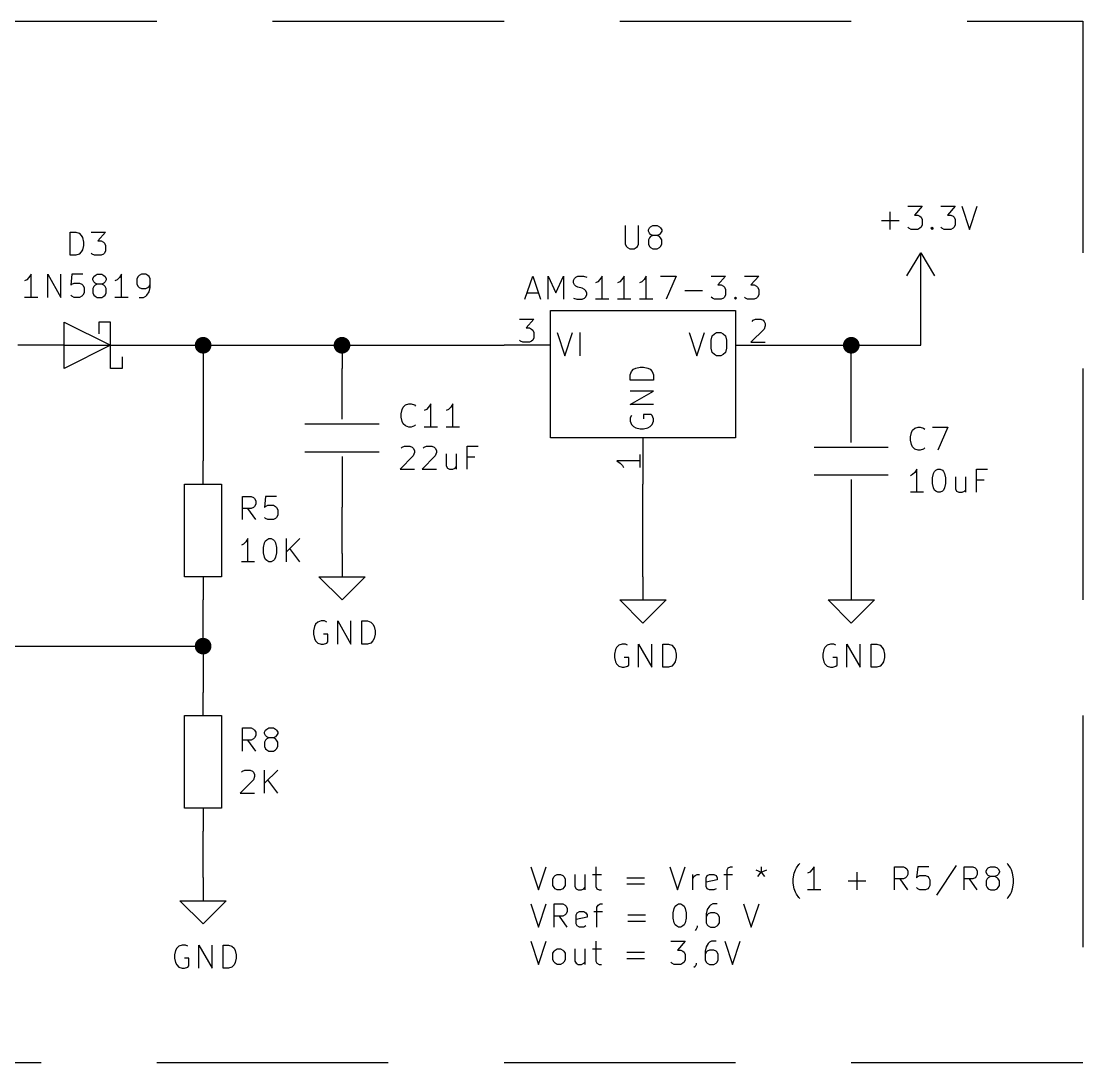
# Model space of a CAD drawing. Extents: x 0.4 to 16.1, y -11.3 to -0.4.
# Drawn here: x 8.257 to 10.55, y -5.85 to -3.6 of the extents above; entities that cross this region are included whole.
import ezdxf

# ---------------------------------------------------------------- set-up
doc = ezdxf.new("R2010")
doc.units = 0
doc.header["$MEASUREMENT"] = 0
doc.linetypes.add('DASHED', pattern=[0.75, 0.5, -0.25])
for name, color, linetype in [('BLUE4', 5, 'CONTINUOUS'), ('BROWN2', 54, 'CONTINUOUS'), ('LYELLOW', 51, 'CONTINUOUS'), ('MAGENTA2', 6, 'CONTINUOUS'), ('MAGENTA3', 221, 'CONTINUOUS'), ('RED3', 11, 'CONTINUOUS')]:
    doc.layers.add(name, color=color, linetype=linetype)

msp = doc.modelspace()

# ---------------------------------------------------------------- linework, layer by layer
at = {"layer": 'BLUE4', "linetype": 'CONTINUOUS'}
for p, q in [((9.33333, -4.24362), (9.36428, -4.24362)), ((9.36428, -4.24362), (9.34762, -4.26267)), ((9.34762, -4.26267), (9.35476, -4.26267)), ((9.35476, -4.26267), (9.35952, -4.26505)), ((9.83571, -4.24838), (9.83809, -4.246)), ((9.83809, -4.246), (9.84285, -4.24362)), ((9.84285, -4.24362), (9.85476, -4.24362)), ((9.85476, -4.24362), (9.85952, -4.246)), ((9.85952, -4.246), (9.8619, -4.24838)), ((9.8619, -4.24838), (9.86428, -4.25314)), ((9.86428, -4.2579), (9.8619, -4.26505)), ((9.86428, -4.25314), (9.86428, -4.2579)), ((9.35952, -4.26505), (9.3619, -4.26743)), ((9.3619, -4.26743), (9.36428, -4.27219)), ((9.36428, -4.28409), (9.3619, -4.28885)), ((9.36428, -4.27219), (9.36428, -4.28409)), ((9.8619, -4.26505), (9.83333, -4.29362)), ((9.33571, -4.29124), (9.33333, -4.28885)), ((9.34047, -4.29362), (9.33571, -4.29124)), ((9.35476, -4.29362), (9.34047, -4.29362)), ((9.35952, -4.29124), (9.35476, -4.29362)), ((9.3619, -4.28885), (9.35952, -4.29124)), ((9.83333, -4.29362), (9.86428, -4.29362)), ((9.59362, -4.53571), (9.59362, -4.56428)), ((9.59362, -4.55), (9.54362, -4.55)), ((9.54362, -4.55), (9.55076, -4.55476)), ((9.55076, -4.55476), (9.55552, -4.55952)), ((9.55552, -4.55952), (9.5579, -4.56428))]:
    msp.add_line(p, q, dxfattribs=at)
at = {"layer": 'BROWN2', "linetype": 'CONTINUOUS'}
for p, q in [((10.17, -4.15), (10.2, -4.1)), ((10.2, -4.2), (10.2, -4.1)), ((10.2, -4.1), (10.23, -4.15)), ((9.4, -4.5), (9.4, -4.225)), ((9.4, -4.225), (9.8, -4.225)), ((9.4, -4.5), (9.4, -4.225)), ((9.4, -4.225), (9.8, -4.225)), ((9.8, -4.225), (9.8, -4.5)), ((9.8, -4.225), (9.8, -4.5)), ((8.35, -4.35), (8.35, -4.25)), ((8.35, -4.25), (8.45, -4.3)), ((8.45, -4.25), (8.425, -4.25)), ((8.425, -4.25), (8.425, -4.275)), ((8.45, -4.35), (8.45, -4.25)), ((8.35, -4.3), (8.25, -4.3)), ((8.35, -4.3), (8.45, -4.3)), ((8.45, -4.3), (8.35, -4.35)), ((8.45, -4.3), (8.55, -4.3)), ((9.4, -4.3), (9.3, -4.3)), ((9.8, -4.3), (9.9, -4.3)), ((8.475, -4.325), (8.475, -4.35)), ((8.475, -4.35), (8.45, -4.35)), ((8.95, -4.46), (8.95, -4.35)), ((10.05, -4.51), (10.05, -4.4)), ((8.87, -4.47), (9.03, -4.47)), ((9.8, -4.5), (9.4, -4.5)), ((9.8, -4.5), (9.4, -4.5)), ((9.6, -4.5), (9.6, -4.6)), ((8.87, -4.53), (9.03, -4.53)), ((9.97, -4.52), (10.13, -4.52)), ((8.65, -4.6), (8.65, -4.55)), ((8.95, -4.54), (8.95, -4.65)), ((9.97, -4.58), (10.13, -4.58)), ((8.61, -4.8), (8.61, -4.6)), ((8.61, -4.6), (8.69, -4.6)), ((8.69, -4.6), (8.69, -4.8)), ((10.05, -4.59), (10.05, -4.7)), ((8.95, -4.75), (8.95, -4.8)), ((8.69, -4.8), (8.61, -4.8)), ((8.65, -4.8), (8.65, -4.85)), ((8.95, -4.85), (8.9, -4.8)), ((8.9, -4.8), (8.95, -4.8)), ((8.95, -4.8), (9, -4.8)), ((9, -4.8), (8.95, -4.85)), ((9.6, -4.8), (9.6, -4.85)), ((10.05, -4.8), (10.05, -4.85)), ((9.6, -4.9), (9.55, -4.85)), ((9.55, -4.85), (9.6, -4.85)), ((9.6, -4.85), (9.65, -4.85)), ((9.65, -4.85), (9.6, -4.9)), ((10.05, -4.9), (10, -4.85)), ((10, -4.85), (10.05, -4.85)), ((10.05, -4.85), (10.1, -4.85)), ((10.1, -4.85), (10.05, -4.9)), ((8.65, -5.1), (8.65, -5.05)), ((8.61, -5.3), (8.61, -5.1)), ((8.61, -5.1), (8.69, -5.1)), ((8.69, -5.1), (8.69, -5.3)), ((8.69, -5.3), (8.61, -5.3)), ((8.65, -5.3), (8.65, -5.35)), ((8.65, -5.45), (8.65, -5.5)), ((8.65, -5.55), (8.6, -5.5)), ((8.6, -5.5), (8.65, -5.5)), ((8.65, -5.5), (8.7, -5.5)), ((8.7, -5.5), (8.65, -5.55))]:
    msp.add_line(p, q, dxfattribs=at)
at = {"layer": 'LYELLOW', "linetype": 'CONTINUOUS'}
for p, q in [((9.4, -4.5), (9.4, -4.225)), ((9.4, -4.225), (9.8, -4.225)), ((9.8, -4.225), (9.8, -4.5)), ((9.8, -4.5), (9.4, -4.5))]:
    msp.add_line(p, q, dxfattribs=at)
at = {"layer": 'MAGENTA2', "linetype": 'CONTINUOUS'}
for p, q in [((10.134, -4.04962), (10.134, -4.01152)), ((10.1721, -3.99962), (10.2031, -3.99962)), ((10.2031, -3.99962), (10.1864, -4.01867)), ((10.2436, -3.99962), (10.2745, -3.99962)), ((10.2745, -3.99962), (10.2579, -4.01867)), ((10.2888, -3.99962), (10.3055, -4.04962)), ((10.3055, -4.04962), (10.3221, -3.99962)), ((10.115, -4.03057), (10.1531, -4.03057)), ((10.1864, -4.01867), (10.1936, -4.01867)), ((10.1936, -4.01867), (10.1983, -4.02105)), ((10.1983, -4.02105), (10.2007, -4.02343)), ((10.2007, -4.02343), (10.2031, -4.02819)), ((10.2031, -4.02819), (10.2031, -4.04009)), ((10.2579, -4.01867), (10.265, -4.01867)), ((10.265, -4.01867), (10.2698, -4.02105)), ((10.2698, -4.02105), (10.2721, -4.02343)), ((10.2721, -4.02343), (10.2745, -4.02819)), ((10.2745, -4.02819), (10.2745, -4.04009)), ((8.36309, -4.10561), (8.36309, -4.05561)), ((8.36309, -4.05561), (8.375, -4.05561)), ((8.375, -4.05561), (8.38214, -4.058)), ((8.38214, -4.058), (8.3869, -4.06276)), ((8.40833, -4.05561), (8.43928, -4.05561)), ((8.43928, -4.05561), (8.42261, -4.07466)), ((9.5619, -4.04146), (9.5619, -4.08193)), ((9.59047, -4.08193), (9.59047, -4.04146)), ((9.6119, -4.05098), (9.61428, -4.04622)), ((9.6119, -4.05336), (9.6119, -4.05098)), ((9.61428, -4.05812), (9.6119, -4.05336)), ((9.61428, -4.04622), (9.61667, -4.04384)), ((9.61667, -4.0605), (9.61428, -4.05812)), ((9.61667, -4.04384), (9.62143, -4.04146)), ((9.62143, -4.04146), (9.63095, -4.04146)), ((9.63095, -4.04146), (9.63571, -4.04384)), ((9.63571, -4.04384), (9.63809, -4.04622)), ((9.63809, -4.05812), (9.63571, -4.0605)), ((9.63809, -4.04622), (9.64047, -4.05098)), ((9.64047, -4.05336), (9.63809, -4.05812)), ((9.64047, -4.05098), (9.64047, -4.05336)), ((10.1745, -4.04724), (10.1721, -4.04485)), ((10.1793, -4.04962), (10.1745, -4.04724)), ((10.1936, -4.04962), (10.1793, -4.04962)), ((10.1983, -4.04724), (10.1936, -4.04962)), ((10.2007, -4.04485), (10.1983, -4.04724)), ((10.2031, -4.04009), (10.2007, -4.04485)), ((10.2221, -4.04724), (10.2245, -4.04485)), ((10.2245, -4.04962), (10.2221, -4.04724)), ((10.2245, -4.04485), (10.2269, -4.04724)), ((10.2245, -4.04485), (10.2245, -4.04962)), ((10.2269, -4.04724), (10.2245, -4.04962)), ((10.2459, -4.04724), (10.2436, -4.04485)), ((10.2507, -4.04962), (10.2459, -4.04724)), ((10.265, -4.04962), (10.2507, -4.04962)), ((10.2698, -4.04724), (10.265, -4.04962)), ((10.2721, -4.04485), (10.2698, -4.04724)), ((10.2745, -4.04009), (10.2721, -4.04485)), ((8.3869, -4.06276), (8.38928, -4.06752)), ((8.38928, -4.06752), (8.39166, -4.07704)), ((8.39166, -4.07704), (8.39166, -4.08419)), ((8.42261, -4.07466), (8.42976, -4.07466)), ((8.42976, -4.07466), (8.43452, -4.07704)), ((8.43452, -4.07704), (8.4369, -4.07942)), ((8.4369, -4.07942), (8.43928, -4.08419)), ((9.61428, -4.06765), (9.6119, -4.07241)), ((9.6119, -4.07241), (9.6119, -4.08193)), ((9.61667, -4.06526), (9.61428, -4.06765)), ((9.62143, -4.06289), (9.61667, -4.0605)), ((9.62143, -4.06289), (9.61667, -4.06526)), ((9.63095, -4.06289), (9.62143, -4.06289)), ((9.63571, -4.0605), (9.63095, -4.06289)), ((9.63571, -4.06526), (9.63095, -4.06289)), ((9.63809, -4.06765), (9.63571, -4.06526)), ((9.64047, -4.07241), (9.63809, -4.06765)), ((9.64047, -4.08193), (9.64047, -4.07241)), ((8.38214, -4.10323), (8.375, -4.10561)), ((8.3869, -4.09847), (8.38214, -4.10323)), ((8.38928, -4.09371), (8.3869, -4.09847)), ((8.39166, -4.08419), (8.38928, -4.09371)), ((8.41071, -4.10323), (8.40833, -4.10085)), ((8.41547, -4.10561), (8.41071, -4.10323)), ((8.43452, -4.10323), (8.42976, -4.10561)), ((8.4369, -4.10085), (8.43452, -4.10323)), ((8.43928, -4.09609), (8.4369, -4.10085)), ((8.43928, -4.08419), (8.43928, -4.09609)), ((9.5619, -4.08193), (9.56428, -4.08669)), ((9.56428, -4.08669), (9.56667, -4.08907)), ((9.56667, -4.08907), (9.57143, -4.09146)), ((9.57143, -4.09146), (9.58095, -4.09146)), ((9.58095, -4.09146), (9.58571, -4.08907)), ((9.58571, -4.08907), (9.58809, -4.08669)), ((9.58809, -4.08669), (9.59047, -4.08193)), ((9.6119, -4.08193), (9.61428, -4.08669)), ((9.61428, -4.08669), (9.61667, -4.08907)), ((9.61667, -4.08907), (9.62143, -4.09146)), ((9.62143, -4.09146), (9.63095, -4.09146)), ((9.63095, -4.09146), (9.63571, -4.08907)), ((9.63571, -4.08907), (9.63809, -4.08669)), ((9.63809, -4.08669), (9.64047, -4.08193)), ((8.375, -4.10561), (8.36309, -4.10561)), ((8.42976, -4.10561), (8.41547, -4.10561)), ((8.27857, -4.14661), (8.2738, -4.15376)), ((8.27857, -4.19661), (8.27857, -4.14661)), ((8.31428, -4.19661), (8.31428, -4.14661)), ((8.31428, -4.14661), (8.34285, -4.19661)), ((8.34285, -4.19661), (8.34285, -4.14661)), ((8.36666, -4.14661), (8.36428, -4.17042)), ((8.39047, -4.14661), (8.36666, -4.14661)), ((8.41428, -4.15137), (8.41666, -4.149)), ((8.41666, -4.149), (8.42142, -4.14661)), ((8.42142, -4.14661), (8.43094, -4.14661)), ((8.43094, -4.14661), (8.43571, -4.149)), ((8.43571, -4.149), (8.43809, -4.15137)), ((8.4738, -4.14661), (8.46904, -4.15376)), ((8.4738, -4.19661), (8.4738, -4.14661)), ((8.5119, -4.149), (8.50952, -4.15137)), ((8.51666, -4.14661), (8.5119, -4.149)), ((8.52619, -4.14661), (8.51666, -4.14661)), ((8.53094, -4.149), (8.52619, -4.14661)), ((8.53333, -4.15137), (8.53094, -4.149)), ((8.26904, -4.15852), (8.26428, -4.1609)), ((8.2738, -4.15376), (8.26904, -4.15852)), ((8.36428, -4.17042), (8.36666, -4.16804)), ((8.36666, -4.16804), (8.37142, -4.16566)), ((8.37142, -4.16566), (8.38333, -4.16566)), ((8.38333, -4.16566), (8.38809, -4.16804)), ((8.38809, -4.16804), (8.39047, -4.17042)), ((8.39047, -4.17042), (8.39285, -4.17519)), ((8.4119, -4.15614), (8.41428, -4.15137)), ((8.4119, -4.15852), (8.4119, -4.15614)), ((8.41428, -4.16328), (8.4119, -4.15852)), ((8.41428, -4.1728), (8.4119, -4.17757)), ((8.41666, -4.16566), (8.41428, -4.16328)), ((8.41666, -4.17042), (8.41428, -4.1728)), ((8.42142, -4.16804), (8.41666, -4.16566)), ((8.42142, -4.16804), (8.41666, -4.17042)), ((8.43094, -4.16804), (8.42142, -4.16804)), ((8.43571, -4.16566), (8.43094, -4.16804)), ((8.43571, -4.17042), (8.43094, -4.16804)), ((8.43809, -4.16328), (8.43571, -4.16566)), ((8.43809, -4.1728), (8.43571, -4.17042)), ((8.43809, -4.15137), (8.44047, -4.15614)), ((8.44047, -4.15852), (8.43809, -4.16328)), ((8.44047, -4.17757), (8.43809, -4.1728)), ((8.44047, -4.15614), (8.44047, -4.15852)), ((8.46428, -4.15852), (8.45952, -4.1609)), ((8.46904, -4.15376), (8.46428, -4.15852)), ((8.50952, -4.15137), (8.50714, -4.15614)), ((8.50714, -4.15614), (8.50714, -4.16804)), ((8.50714, -4.16804), (8.50952, -4.1728)), ((8.50952, -4.1728), (8.5119, -4.17519)), ((8.53094, -4.17519), (8.53333, -4.1728)), ((8.53571, -4.15614), (8.53333, -4.15137)), ((8.53333, -4.1728), (8.53571, -4.16804)), ((8.53571, -4.17519), (8.53571, -4.15614)), ((9.34524, -4.20071), (9.3619, -4.15071)), ((9.3619, -4.15071), (9.37857, -4.20071)), ((9.39524, -4.20071), (9.39524, -4.15071)), ((9.39524, -4.15071), (9.4119, -4.18643)), ((9.4119, -4.18643), (9.42857, -4.15071)), ((9.42857, -4.15071), (9.42857, -4.20071)), ((9.45, -4.16024), (9.45238, -4.15547)), ((9.45, -4.165), (9.45, -4.16024)), ((9.45238, -4.16976), (9.45, -4.165)), ((9.45238, -4.15547), (9.45476, -4.15309)), ((9.45476, -4.17214), (9.45238, -4.16976)), ((9.45476, -4.15309), (9.45952, -4.15071)), ((9.45952, -4.17452), (9.45476, -4.17214)), ((9.45952, -4.15071), (9.47143, -4.15071)), ((9.47143, -4.15071), (9.47857, -4.15309)), ((9.50238, -4.16262), (9.49762, -4.165)), ((9.50714, -4.15785), (9.50238, -4.16262)), ((9.5119, -4.15071), (9.50714, -4.15785)), ((9.5119, -4.20071), (9.5119, -4.15071)), ((9.55, -4.16262), (9.54524, -4.165)), ((9.55476, -4.15785), (9.55, -4.16262)), ((9.55952, -4.15071), (9.55476, -4.15785)), ((9.55952, -4.20071), (9.55952, -4.15071)), ((9.59762, -4.16262), (9.59285, -4.165)), ((9.60238, -4.15785), (9.59762, -4.16262)), ((9.60714, -4.15071), (9.60238, -4.15785)), ((9.60714, -4.20071), (9.60714, -4.15071)), ((9.63809, -4.15071), (9.67143, -4.15071)), ((9.67143, -4.15071), (9.65, -4.20071)), ((9.74762, -4.15071), (9.77857, -4.15071)), ((9.77857, -4.15071), (9.7619, -4.16976)), ((9.7619, -4.16976), (9.76905, -4.16976)), ((9.76905, -4.16976), (9.77381, -4.17214)), ((9.77381, -4.17214), (9.77619, -4.17452)), ((9.81905, -4.15071), (9.85, -4.15071)), ((9.85, -4.15071), (9.83333, -4.16976)), ((9.83333, -4.16976), (9.84047, -4.16976)), ((9.84047, -4.16976), (9.84524, -4.17214)), ((9.84524, -4.17214), (9.84762, -4.17452)), ((8.36666, -4.19423), (8.36428, -4.19185)), ((8.37142, -4.19661), (8.36666, -4.19423)), ((8.38809, -4.19423), (8.38333, -4.19661)), ((8.39047, -4.19185), (8.38809, -4.19423)), ((8.39285, -4.18709), (8.39047, -4.19185)), ((8.39285, -4.17519), (8.39285, -4.18709)), ((8.4119, -4.17757), (8.4119, -4.18709)), ((8.4119, -4.18709), (8.41428, -4.19185)), ((8.41428, -4.19185), (8.41666, -4.19423)), ((8.41666, -4.19423), (8.42142, -4.19661)), ((8.43094, -4.19661), (8.43571, -4.19423)), ((8.43571, -4.19423), (8.43809, -4.19185)), ((8.43809, -4.19185), (8.44047, -4.18709)), ((8.44047, -4.18709), (8.44047, -4.17757)), ((8.5119, -4.17519), (8.51666, -4.17757)), ((8.51666, -4.17757), (8.52619, -4.17757)), ((8.52142, -4.19661), (8.52619, -4.19423)), ((8.52619, -4.17757), (8.53094, -4.17519)), ((8.52619, -4.19423), (8.52857, -4.19185)), ((8.52857, -4.19185), (8.53333, -4.18471)), ((8.53333, -4.18471), (8.53571, -4.17519)), ((9.35, -4.18643), (9.37381, -4.18643)), ((9.46905, -4.1769), (9.45952, -4.17452)), ((9.47381, -4.17928), (9.46905, -4.1769)), ((9.47619, -4.18167), (9.47381, -4.17928)), ((9.47857, -4.18643), (9.47619, -4.18167)), ((9.47619, -4.19595), (9.47857, -4.19119)), ((9.47857, -4.19119), (9.47857, -4.18643)), ((9.69047, -4.18167), (9.72857, -4.18167)), ((9.77619, -4.17452), (9.77857, -4.17928)), ((9.77857, -4.19119), (9.77619, -4.19595)), ((9.77857, -4.17928), (9.77857, -4.19119)), ((9.84762, -4.17452), (9.85, -4.17928)), ((9.85, -4.19119), (9.84762, -4.19595)), ((9.85, -4.17928), (9.85, -4.19119)), ((8.29285, -4.19661), (8.26428, -4.19661)), ((8.38333, -4.19661), (8.37142, -4.19661)), ((8.42142, -4.19661), (8.43094, -4.19661)), ((8.48809, -4.19661), (8.45952, -4.19661)), ((8.5119, -4.19661), (8.52142, -4.19661)), ((9.45, -4.19833), (9.45714, -4.20071)), ((9.45714, -4.20071), (9.46905, -4.20071)), ((9.46905, -4.20071), (9.47381, -4.19833)), ((9.47381, -4.19833), (9.47619, -4.19595)), ((9.52619, -4.20071), (9.49762, -4.20071)), ((9.57381, -4.20071), (9.54524, -4.20071)), ((9.62143, -4.20071), (9.59285, -4.20071)), ((9.75, -4.19833), (9.74762, -4.19595)), ((9.75476, -4.20071), (9.75, -4.19833)), ((9.76905, -4.20071), (9.75476, -4.20071)), ((9.77381, -4.19833), (9.76905, -4.20071)), ((9.77619, -4.19595), (9.77381, -4.19833)), ((9.79762, -4.19833), (9.8, -4.19595)), ((9.8, -4.20071), (9.79762, -4.19833)), ((9.8, -4.19595), (9.80238, -4.19833)), ((9.8, -4.19595), (9.8, -4.20071)), ((9.80238, -4.19833), (9.8, -4.20071)), ((9.82143, -4.19833), (9.81905, -4.19595)), ((9.82619, -4.20071), (9.82143, -4.19833)), ((9.84047, -4.20071), (9.82619, -4.20071)), ((9.84524, -4.19833), (9.84047, -4.20071)), ((9.84762, -4.19595), (9.84524, -4.19833)), ((9.41476, -4.27262), (9.43143, -4.32262)), ((9.43143, -4.32262), (9.44809, -4.27262)), ((9.46476, -4.32262), (9.46476, -4.27262)), ((9.69952, -4.27262), (9.71619, -4.32262)), ((9.71619, -4.32262), (9.73285, -4.27262)), ((9.74714, -4.28928), (9.74952, -4.27976)), ((9.74952, -4.27976), (9.75428, -4.275)), ((9.75428, -4.275), (9.75905, -4.27262)), ((9.75905, -4.27262), (9.76857, -4.27262)), ((9.76857, -4.27262), (9.77333, -4.275)), ((9.77333, -4.275), (9.77809, -4.27976)), ((9.77809, -4.27976), (9.78047, -4.28928)), ((9.74714, -4.30595), (9.74714, -4.28928)), ((9.74952, -4.31547), (9.74714, -4.30595)), ((9.78047, -4.30595), (9.77809, -4.31547)), ((9.78047, -4.28928), (9.78047, -4.30595)), ((9.75428, -4.32024), (9.74952, -4.31547)), ((9.75905, -4.32262), (9.75428, -4.32024)), ((9.76857, -4.32262), (9.75905, -4.32262)), ((9.77333, -4.32024), (9.76857, -4.32262)), ((9.77809, -4.31547), (9.77333, -4.32024)), ((9.575, -4.35667), (9.57976, -4.3519)), ((9.57976, -4.3519), (9.58452, -4.34952)), ((9.58452, -4.34952), (9.59405, -4.34714)), ((9.59405, -4.34714), (9.60119, -4.34714)), ((9.60119, -4.34714), (9.61071, -4.34952)), ((9.61071, -4.34952), (9.61547, -4.3519)), ((9.61547, -4.3519), (9.62024, -4.35667)), ((9.57262, -4.36381), (9.575, -4.35667)), ((9.57262, -4.37571), (9.57262, -4.36381)), ((9.62262, -4.37571), (9.57262, -4.37571)), ((9.62024, -4.35667), (9.62262, -4.36381)), ((9.62262, -4.36381), (9.62262, -4.37571)), ((9.57262, -4.42809), (9.62262, -4.39952)), ((9.62262, -4.39952), (9.57262, -4.39952)), ((9.07765, -4.44805), (9.08003, -4.43852)), ((9.07765, -4.45519), (9.07765, -4.44805)), ((9.08003, -4.43852), (9.08241, -4.43376)), ((9.08241, -4.43376), (9.08717, -4.429)), ((9.08717, -4.429), (9.09431, -4.42662)), ((9.09431, -4.42662), (9.09907, -4.42662)), ((9.09907, -4.42662), (9.10622, -4.429)), ((9.10622, -4.429), (9.1086, -4.43138)), ((9.13241, -4.43852), (9.12765, -4.4409)), ((9.13717, -4.43376), (9.13241, -4.43852)), ((9.14193, -4.42662), (9.13717, -4.43376)), ((9.14193, -4.47662), (9.14193, -4.42662)), ((9.18003, -4.43852), (9.17527, -4.4409)), ((9.18479, -4.43376), (9.18003, -4.43852)), ((9.18955, -4.42662), (9.18479, -4.43376)), ((9.18955, -4.47662), (9.18955, -4.42662)), ((9.62262, -4.42809), (9.57262, -4.42809)), ((9.08003, -4.46471), (9.07765, -4.45519)), ((9.08241, -4.46947), (9.08003, -4.46471)), ((9.08717, -4.47424), (9.08241, -4.46947)), ((9.575, -4.4519), (9.57262, -4.45667)), ((9.57262, -4.45667), (9.57262, -4.46381)), ((9.57262, -4.46381), (9.575, -4.47095)), ((9.575, -4.47095), (9.57976, -4.47571)), ((9.61785, -4.44952), (9.60119, -4.44952)), ((9.60119, -4.44952), (9.60119, -4.45905)), ((9.61547, -4.47571), (9.62024, -4.47095)), ((9.62024, -4.4519), (9.61785, -4.44952)), ((9.62262, -4.45905), (9.62024, -4.4519)), ((9.62024, -4.47095), (9.62262, -4.46381)), ((9.62262, -4.46381), (9.62262, -4.45905)), ((9.09431, -4.47662), (9.08717, -4.47424)), ((9.09907, -4.47662), (9.09431, -4.47662)), ((9.10622, -4.47424), (9.09907, -4.47662)), ((9.1086, -4.47185), (9.10622, -4.47424)), ((9.15622, -4.47662), (9.12765, -4.47662)), ((9.20384, -4.47662), (9.17527, -4.47662)), ((9.57976, -4.47571), (9.58452, -4.47809)), ((9.58452, -4.47809), (9.59405, -4.48047)), ((9.59405, -4.48047), (9.60119, -4.48047)), ((9.60119, -4.48047), (9.61071, -4.47809)), ((9.61071, -4.47809), (9.61547, -4.47571)), ((10.1776, -4.49805), (10.18, -4.48852)), ((10.18, -4.48852), (10.1824, -4.48376)), ((10.1824, -4.48376), (10.1872, -4.479)), ((10.1872, -4.479), (10.1943, -4.47662)), ((10.1943, -4.47662), (10.1991, -4.47662)), ((10.1991, -4.47662), (10.2062, -4.479)), ((10.2062, -4.479), (10.2086, -4.48138)), ((10.2253, -4.47662), (10.2586, -4.47662)), ((10.2586, -4.47662), (10.2372, -4.52662)), ((10.1776, -4.50519), (10.1776, -4.49805)), ((10.18, -4.51471), (10.1776, -4.50519)), ((10.1824, -4.51947), (10.18, -4.51471)), ((9.10384, -4.53905), (9.07526, -4.56762)), ((9.07765, -4.52238), (9.08003, -4.52)), ((9.08003, -4.52), (9.08479, -4.51762)), ((9.08479, -4.51762), (9.09669, -4.51762)), ((9.09669, -4.51762), (9.10146, -4.52)), ((9.10146, -4.52), (9.10384, -4.52238)), ((9.10384, -4.52238), (9.10622, -4.52714)), ((9.10622, -4.5319), (9.10384, -4.53905)), ((9.10622, -4.52714), (9.10622, -4.5319)), ((9.15146, -4.53905), (9.12289, -4.56762)), ((9.12526, -4.52238), (9.12765, -4.52)), ((9.12765, -4.52), (9.13241, -4.51762)), ((9.13241, -4.51762), (9.14431, -4.51762)), ((9.14431, -4.51762), (9.14907, -4.52)), ((9.14907, -4.52), (9.15146, -4.52238)), ((9.15146, -4.52238), (9.15384, -4.52714)), ((9.15384, -4.5319), (9.15146, -4.53905)), ((9.15384, -4.52714), (9.15384, -4.5319)), ((9.17526, -4.53428), (9.17526, -4.56047)), ((9.19669, -4.53428), (9.19669, -4.56762)), ((9.2205, -4.56762), (9.2205, -4.51762)), ((9.2205, -4.51762), (9.24431, -4.51762)), ((10.1872, -4.52424), (10.1824, -4.51947)), ((10.1943, -4.52662), (10.1872, -4.52424)), ((10.1991, -4.52662), (10.1943, -4.52662)), ((10.2062, -4.52424), (10.1991, -4.52662)), ((10.2086, -4.52185), (10.2062, -4.52424)), ((9.17526, -4.56047), (9.17765, -4.56524)), ((9.23717, -4.54143), (9.2205, -4.54143)), ((9.07526, -4.56762), (9.10622, -4.56762)), ((9.12289, -4.56762), (9.15384, -4.56762)), ((9.17765, -4.56524), (9.18241, -4.56762)), ((9.18241, -4.56762), (9.18955, -4.56762)), ((9.18955, -4.56762), (9.19431, -4.56524)), ((9.19431, -4.56524), (9.19669, -4.56285)), ((10.1824, -4.57952), (10.1776, -4.5819)), ((10.1872, -4.57476), (10.1824, -4.57952)), ((10.1919, -4.56762), (10.1872, -4.57476)), ((10.1919, -4.61762), (10.1919, -4.56762)), ((10.2253, -4.58667), (10.2276, -4.57714)), ((10.2276, -4.57714), (10.23, -4.57238)), ((10.23, -4.57238), (10.2324, -4.57)), ((10.2324, -4.57), (10.2372, -4.56762)), ((10.2372, -4.56762), (10.2419, -4.56762)), ((10.2419, -4.56762), (10.2467, -4.57)), ((10.2467, -4.57), (10.2491, -4.57238)), ((10.2491, -4.57238), (10.2515, -4.57714)), ((10.2515, -4.57714), (10.2538, -4.58667)), ((10.2753, -4.58428), (10.2753, -4.61047)), ((10.2967, -4.58428), (10.2967, -4.61762)), ((10.3205, -4.61762), (10.3205, -4.56762)), ((10.3205, -4.56762), (10.3443, -4.56762)), ((10.2253, -4.59857), (10.2253, -4.58667)), ((10.2276, -4.60809), (10.2253, -4.59857)), ((10.23, -4.61285), (10.2276, -4.60809)), ((10.2515, -4.60809), (10.2491, -4.61285)), ((10.2538, -4.59857), (10.2515, -4.60809)), ((10.2538, -4.58667), (10.2538, -4.59857)), ((10.3372, -4.59143), (10.3205, -4.59143)), ((8.73503, -4.67662), (8.73503, -4.62662)), ((8.73503, -4.62662), (8.75407, -4.62662)), ((8.75407, -4.62662), (8.75883, -4.629)), ((8.75883, -4.629), (8.76122, -4.63138)), ((8.76122, -4.63138), (8.7636, -4.63614)), ((8.78503, -4.62662), (8.78265, -4.65043)), ((8.80883, -4.62662), (8.78503, -4.62662)), ((10.2062, -4.61762), (10.1776, -4.61762)), ((10.2324, -4.61524), (10.23, -4.61285)), ((10.2372, -4.61762), (10.2324, -4.61524)), ((10.2419, -4.61762), (10.2372, -4.61762)), ((10.2467, -4.61524), (10.2419, -4.61762)), ((10.2491, -4.61285), (10.2467, -4.61524)), ((10.2753, -4.61047), (10.2776, -4.61524)), ((10.2776, -4.61524), (10.2824, -4.61762)), ((10.2824, -4.61762), (10.2896, -4.61762)), ((10.2896, -4.61762), (10.2943, -4.61524)), ((10.2943, -4.61524), (10.2967, -4.61285)), ((8.75407, -4.65281), (8.73503, -4.65281)), ((8.7636, -4.67662), (8.74693, -4.65281)), ((8.75883, -4.65043), (8.75407, -4.65281)), ((8.76122, -4.64805), (8.75883, -4.65043)), ((8.7636, -4.64328), (8.76122, -4.64805)), ((8.7636, -4.63614), (8.7636, -4.64328)), ((8.78265, -4.65043), (8.78503, -4.64805)), ((8.78503, -4.64805), (8.78979, -4.64567)), ((8.78979, -4.64567), (8.80169, -4.64567)), ((8.80169, -4.64567), (8.80646, -4.64805)), ((8.80646, -4.64805), (8.80883, -4.65043)), ((8.80883, -4.65043), (8.81122, -4.65519)), ((8.78503, -4.67424), (8.78265, -4.67185)), ((8.78979, -4.67662), (8.78503, -4.67424)), ((8.80169, -4.67662), (8.78979, -4.67662)), ((8.80646, -4.67424), (8.80169, -4.67662)), ((8.80883, -4.67185), (8.80646, -4.67424)), ((8.81122, -4.66709), (8.80883, -4.67185)), ((8.81122, -4.65519), (8.81122, -4.66709)), ((8.74693, -4.71762), (8.74217, -4.72476)), ((8.74693, -4.76762), (8.74693, -4.71762)), ((8.78265, -4.72714), (8.78503, -4.72238)), ((8.78503, -4.72238), (8.78741, -4.72)), ((8.78741, -4.72), (8.79217, -4.71762)), ((8.79217, -4.71762), (8.79693, -4.71762)), ((8.79693, -4.71762), (8.80169, -4.72)), ((8.80169, -4.72), (8.80407, -4.72238)), ((8.80407, -4.72238), (8.80646, -4.72714)), ((8.83027, -4.76762), (8.83027, -4.71762)), ((8.85884, -4.71762), (8.83027, -4.74619)), ((8.73741, -4.72952), (8.73265, -4.7319)), ((8.74217, -4.72476), (8.73741, -4.72952)), ((8.78027, -4.73667), (8.78265, -4.72714)), ((8.78027, -4.74857), (8.78027, -4.73667)), ((8.80646, -4.72714), (8.80884, -4.73667)), ((8.80884, -4.73667), (8.80884, -4.74857)), ((8.85884, -4.76762), (8.83741, -4.73905)), ((8.76122, -4.76762), (8.73265, -4.76762)), ((8.78265, -4.75809), (8.78027, -4.74857)), ((8.78503, -4.76285), (8.78265, -4.75809)), ((8.78741, -4.76524), (8.78503, -4.76285)), ((8.79217, -4.76762), (8.78741, -4.76524)), ((8.79693, -4.76762), (8.79217, -4.76762)), ((8.80169, -4.76524), (8.79693, -4.76762)), ((8.80407, -4.76285), (8.80169, -4.76524)), ((8.80646, -4.75809), (8.80407, -4.76285)), ((8.80884, -4.74857), (8.80646, -4.75809)), ((8.89309, -4.90276), (8.89071, -4.90752)), ((8.89785, -4.898), (8.89309, -4.90276)), ((8.905, -4.89562), (8.89785, -4.898)), ((8.91214, -4.89562), (8.905, -4.89562)), ((8.9169, -4.898), (8.91214, -4.89562)), ((8.94071, -4.94562), (8.94071, -4.89562)), ((8.94071, -4.89562), (8.96928, -4.94562)), ((8.96928, -4.94562), (8.96928, -4.89562)), ((8.99309, -4.94562), (8.99309, -4.89562)), ((8.99309, -4.89562), (9.005, -4.89562)), ((9.005, -4.89562), (9.01214, -4.898)), ((9.01214, -4.898), (9.0169, -4.90276)), ((9.0169, -4.90276), (9.01928, -4.90752)), ((8.89071, -4.90752), (8.88833, -4.91705)), ((8.88833, -4.91705), (8.88833, -4.92419)), ((8.88833, -4.92419), (8.89071, -4.93371)), ((8.91928, -4.92419), (8.90976, -4.92419)), ((8.91928, -4.94085), (8.91928, -4.92419)), ((9.01928, -4.90752), (9.02167, -4.91705)), ((9.02167, -4.92419), (9.01928, -4.93371)), ((9.02167, -4.91705), (9.02167, -4.92419)), ((8.89071, -4.93371), (8.89309, -4.93847)), ((8.89309, -4.93847), (8.89785, -4.94324)), ((8.89785, -4.94324), (8.905, -4.94562)), ((8.905, -4.94562), (8.90976, -4.94562)), ((8.90976, -4.94562), (8.9169, -4.94324)), ((8.9169, -4.94324), (8.91928, -4.94085)), ((9.005, -4.94562), (8.99309, -4.94562)), ((9.01214, -4.94324), (9.005, -4.94562)), ((9.0169, -4.93847), (9.01214, -4.94324)), ((9.01928, -4.93371), (9.0169, -4.93847)), ((9.54785, -4.948), (9.54309, -4.95276)), ((9.555, -4.94562), (9.54785, -4.948)), ((9.56214, -4.94562), (9.555, -4.94562)), ((9.5669, -4.948), (9.56214, -4.94562)), ((9.59071, -4.99562), (9.59071, -4.94562)), ((9.59071, -4.94562), (9.61928, -4.99562)), ((9.61928, -4.99562), (9.61928, -4.94562)), ((9.64309, -4.99562), (9.64309, -4.94562)), ((9.64309, -4.94562), (9.655, -4.94562)), ((9.655, -4.94562), (9.66214, -4.948)), ((9.66214, -4.948), (9.6669, -4.95276)), ((9.99785, -4.948), (9.99309, -4.95276)), ((10.005, -4.94562), (9.99785, -4.948)), ((10.0121, -4.94562), (10.005, -4.94562)), ((10.0169, -4.948), (10.0121, -4.94562)), ((10.0407, -4.99562), (10.0407, -4.94562)), ((10.0407, -4.94562), (10.0693, -4.99562)), ((10.0693, -4.99562), (10.0693, -4.94562)), ((10.0931, -4.99562), (10.0931, -4.94562)), ((10.0931, -4.94562), (10.105, -4.94562)), ((10.105, -4.94562), (10.1121, -4.948)), ((10.1121, -4.948), (10.1169, -4.95276)), ((9.54071, -4.95752), (9.53833, -4.96705)), ((9.53833, -4.96705), (9.53833, -4.97419)), ((9.53833, -4.97419), (9.54071, -4.98371)), ((9.54309, -4.95276), (9.54071, -4.95752)), ((9.56928, -4.97419), (9.55976, -4.97419)), ((9.56928, -4.99085), (9.56928, -4.97419)), ((9.6669, -4.95276), (9.66928, -4.95752)), ((9.66928, -4.95752), (9.67167, -4.96705)), ((9.67167, -4.97419), (9.66928, -4.98371)), ((9.67167, -4.96705), (9.67167, -4.97419)), ((9.99071, -4.95752), (9.98833, -4.96705)), ((9.98833, -4.96705), (9.98833, -4.97419)), ((9.98833, -4.97419), (9.99071, -4.98371)), ((9.99309, -4.95276), (9.99071, -4.95752)), ((10.0193, -4.97419), (10.0098, -4.97419)), ((10.0193, -4.99085), (10.0193, -4.97419)), ((10.1169, -4.95276), (10.1193, -4.95752)), ((10.1193, -4.95752), (10.1217, -4.96705)), ((10.1217, -4.97419), (10.1193, -4.98371)), ((10.1217, -4.96705), (10.1217, -4.97419)), ((9.54071, -4.98371), (9.54309, -4.98847)), ((9.54309, -4.98847), (9.54785, -4.99324)), ((9.54785, -4.99324), (9.555, -4.99562)), ((9.555, -4.99562), (9.55976, -4.99562)), ((9.55976, -4.99562), (9.5669, -4.99324)), ((9.5669, -4.99324), (9.56928, -4.99085)), ((9.655, -4.99562), (9.64309, -4.99562)), ((9.66214, -4.99324), (9.655, -4.99562)), ((9.6669, -4.98847), (9.66214, -4.99324)), ((9.66928, -4.98371), (9.6669, -4.98847)), ((9.99071, -4.98371), (9.99309, -4.98847)), ((9.99309, -4.98847), (9.99785, -4.99324)), ((9.99785, -4.99324), (10.005, -4.99562)), ((10.005, -4.99562), (10.0098, -4.99562)), ((10.0098, -4.99562), (10.0169, -4.99324)), ((10.0169, -4.99324), (10.0193, -4.99085)), ((10.105, -4.99562), (10.0931, -4.99562)), ((10.1121, -4.99324), (10.105, -4.99562)), ((10.1169, -4.98847), (10.1121, -4.99324)), ((10.1193, -4.98371), (10.1169, -4.98847)), ((8.73503, -5.17662), (8.73503, -5.12662)), ((8.73503, -5.12662), (8.75407, -5.12662)), ((8.75407, -5.12662), (8.75883, -5.129)), ((8.75883, -5.129), (8.76122, -5.13138)), ((8.76122, -5.13138), (8.7636, -5.13614)), ((8.78265, -5.13614), (8.78503, -5.13138)), ((8.78503, -5.13138), (8.78741, -5.129)), ((8.78741, -5.129), (8.79217, -5.12662)), ((8.79217, -5.12662), (8.80169, -5.12662)), ((8.80169, -5.12662), (8.80646, -5.129)), ((8.80646, -5.129), (8.80883, -5.13138)), ((8.80883, -5.13138), (8.81122, -5.13614)), ((8.75407, -5.15281), (8.73503, -5.15281)), ((8.7636, -5.17662), (8.74693, -5.15281)), ((8.75883, -5.15043), (8.75407, -5.15281)), ((8.76122, -5.14805), (8.75883, -5.15043)), ((8.7636, -5.14328), (8.76122, -5.14805)), ((8.7636, -5.13614), (8.7636, -5.14328)), ((8.78265, -5.13852), (8.78265, -5.13614)), ((8.78503, -5.14328), (8.78265, -5.13852)), ((8.78503, -5.15281), (8.78265, -5.15757)), ((8.78265, -5.15757), (8.78265, -5.16709)), ((8.78741, -5.14567), (8.78503, -5.14328)), ((8.78741, -5.15043), (8.78503, -5.15281)), ((8.79217, -5.14805), (8.78741, -5.14567)), ((8.79217, -5.14805), (8.78741, -5.15043)), ((8.80169, -5.14805), (8.79217, -5.14805)), ((8.80646, -5.14567), (8.80169, -5.14805)), ((8.80646, -5.15043), (8.80169, -5.14805)), ((8.80883, -5.14328), (8.80646, -5.14567)), ((8.80883, -5.15281), (8.80646, -5.15043)), ((8.81122, -5.13852), (8.80883, -5.14328)), ((8.81122, -5.15757), (8.80883, -5.15281)), ((8.81122, -5.13614), (8.81122, -5.13852)), ((8.81122, -5.16709), (8.81122, -5.15757)), ((8.78265, -5.16709), (8.78503, -5.17185)), ((8.78503, -5.17185), (8.78741, -5.17424)), ((8.78741, -5.17424), (8.79217, -5.17662)), ((8.79217, -5.17662), (8.80169, -5.17662)), ((8.80169, -5.17662), (8.80646, -5.17424)), ((8.80646, -5.17424), (8.80883, -5.17185)), ((8.80883, -5.17185), (8.81122, -5.16709)), ((8.73265, -5.22238), (8.73503, -5.22)), ((8.73503, -5.22), (8.73979, -5.21762)), ((8.73979, -5.21762), (8.75169, -5.21762)), ((8.75169, -5.21762), (8.75646, -5.22)), ((8.75646, -5.22), (8.75883, -5.22238)), ((8.75883, -5.22238), (8.76122, -5.22714)), ((8.76122, -5.22714), (8.76122, -5.2319)), ((8.78265, -5.26762), (8.78265, -5.21762)), ((8.81122, -5.21762), (8.78265, -5.24619)), ((8.75883, -5.23905), (8.73026, -5.26762)), ((8.76122, -5.2319), (8.75883, -5.23905)), ((8.81122, -5.26762), (8.78979, -5.23905)), ((8.73026, -5.26762), (8.76122, -5.26762)), ((8.59071, -5.60752), (8.58833, -5.61705)), ((8.58833, -5.61705), (8.58833, -5.62419)), ((8.59309, -5.60276), (8.59071, -5.60752)), ((8.59785, -5.598), (8.59309, -5.60276)), ((8.605, -5.59562), (8.59785, -5.598)), ((8.61214, -5.59562), (8.605, -5.59562)), ((8.6169, -5.598), (8.61214, -5.59562)), ((8.64071, -5.64562), (8.64071, -5.59562)), ((8.64071, -5.59562), (8.66928, -5.64562)), ((8.66928, -5.64562), (8.66928, -5.59562)), ((8.69309, -5.64562), (8.69309, -5.59562)), ((8.69309, -5.59562), (8.705, -5.59562)), ((8.705, -5.59562), (8.71214, -5.598)), ((8.71214, -5.598), (8.7169, -5.60276)), ((8.7169, -5.60276), (8.71928, -5.60752)), ((8.71928, -5.60752), (8.72167, -5.61705)), ((8.72167, -5.61705), (8.72167, -5.62419)), ((8.58833, -5.62419), (8.59071, -5.63371)), ((8.59071, -5.63371), (8.59309, -5.63847)), ((8.59309, -5.63847), (8.59785, -5.64324)), ((8.61928, -5.62419), (8.60976, -5.62419)), ((8.61928, -5.64085), (8.61928, -5.62419)), ((8.7169, -5.63847), (8.71214, -5.64324)), ((8.71928, -5.63371), (8.7169, -5.63847)), ((8.72167, -5.62419), (8.71928, -5.63371)), ((8.59785, -5.64324), (8.605, -5.64562)), ((8.605, -5.64562), (8.60976, -5.64562)), ((8.60976, -5.64562), (8.6169, -5.64324)), ((8.6169, -5.64324), (8.61928, -5.64085)), ((8.705, -5.64562), (8.69309, -5.64562)), ((8.71214, -5.64324), (8.705, -5.64562))]:
    msp.add_line(p, q, dxfattribs=at)
at = {"layer": 'MAGENTA3', "linetype": 'CONTINUOUS'}
for p, q in [((10.2, -4.3), (10.2, -4.2)), ((8.55, -4.3), (8.65, -4.3)), ((8.65, -4.3), (8.95, -4.3)), ((8.65, -4.3), (8.65, -4.55)), ((8.95, -4.3), (9.3, -4.3)), ((8.95, -4.3), (8.95, -4.35)), ((9.9, -4.3), (10.05, -4.3)), ((10.05, -4.3), (10.2, -4.3)), ((10.05, -4.4), (10.05, -4.3)), ((9.6, -4.8), (9.6, -4.6)), ((8.95, -4.75), (8.95, -4.65)), ((10.05, -4.7), (10.05, -4.8)), ((8.65, -4.95), (8.65, -4.85)), ((8.05, -4.95), (8.65, -4.95)), ((8.65, -4.95), (8.65, -5.05)), ((8.65, -5.45), (8.65, -5.35))]:
    msp.add_line(p, q, dxfattribs=at)
at = {"layer": 'MAGENTA3', "const_width": 0.018}
for points in [[(8.641, -4.3, 1), (8.659, -4.3, 1)], [(8.941, -4.3, 1), (8.959, -4.3, 1)], [(10.041, -4.3, 1), (10.059, -4.3, 1)], [(8.641, -4.95, 1), (8.659, -4.95, 1)]]:
    msp.add_lwpolyline(points, format="xyb", close=True, dxfattribs=at)
at = {"layer": 'RED3', "linetype": 'DASHED'}
for p, q in [((6.55, -3.6), (10.55, -3.6)), ((10.55, -3.6), (10.55, -5.85)), ((10.55, -5.85), (6.55, -5.85))]:
    msp.add_line(p, q, dxfattribs=at)
at = {"layer": 'RED3', "linetype": 'CONTINUOUS'}
for p, q in [((9.35789, -5.42637), (9.37455, -5.47637)), ((9.37455, -5.47637), (9.39122, -5.42637)), ((9.49836, -5.42637), (9.49836, -5.46922)), ((9.65789, -5.42637), (9.67455, -5.47637)), ((9.67455, -5.47637), (9.69122, -5.42637)), ((9.7817, -5.43351), (9.78407, -5.42875)), ((9.7817, -5.47637), (9.7817, -5.43351)), ((9.78407, -5.42875), (9.78884, -5.42637)), ((9.78884, -5.42637), (9.7936, -5.42637)), ((9.8436, -5.43351), (9.8555, -5.43827)), ((9.8555, -5.42637), (9.8555, -5.43827)), ((9.8555, -5.43827), (9.86741, -5.43351)), ((9.92693, -5.44065), (9.92931, -5.43351)), ((9.92931, -5.43351), (9.9317, -5.42875)), ((9.9317, -5.42875), (9.93646, -5.4216)), ((9.93646, -5.4216), (9.93884, -5.41922)), ((9.96503, -5.43351), (9.96027, -5.43827)), ((9.96979, -5.42637), (9.96503, -5.43351)), ((9.96979, -5.47637), (9.96979, -5.42637)), ((10.1436, -5.47637), (10.1436, -5.42637)), ((10.1436, -5.42637), (10.1626, -5.42637)), ((10.1626, -5.42637), (10.1674, -5.42875)), ((10.1674, -5.42875), (10.1698, -5.43113)), ((10.1698, -5.43113), (10.1722, -5.43589)), ((10.1936, -5.42637), (10.1912, -5.45017)), ((10.2174, -5.42637), (10.1936, -5.42637)), ((10.2769, -5.42398), (10.2341, -5.48827)), ((10.2936, -5.47637), (10.2936, -5.42637)), ((10.2936, -5.42637), (10.3126, -5.42637)), ((10.3126, -5.42637), (10.3174, -5.42875)), ((10.3174, -5.42875), (10.3198, -5.43113)), ((10.3198, -5.43113), (10.3222, -5.43589)), ((10.3412, -5.43589), (10.3436, -5.43113)), ((10.3436, -5.43113), (10.346, -5.42875)), ((10.346, -5.42875), (10.3507, -5.42637)), ((10.3507, -5.42637), (10.3603, -5.42637)), ((10.3603, -5.42637), (10.365, -5.42875)), ((10.365, -5.42875), (10.3674, -5.43113)), ((10.3674, -5.43113), (10.3698, -5.43589)), ((10.3888, -5.4216), (10.3865, -5.41922)), ((10.3936, -5.42875), (10.3888, -5.4216)), ((10.396, -5.43351), (10.3936, -5.42875)), ((10.3984, -5.44065), (10.396, -5.43351)), ((9.4055, -5.45256), (9.40789, -5.4478)), ((9.4055, -5.46684), (9.4055, -5.45256)), ((9.40789, -5.4478), (9.41027, -5.44541)), ((9.41027, -5.44541), (9.41503, -5.44303)), ((9.41503, -5.44303), (9.42217, -5.44303)), ((9.42217, -5.44303), (9.42693, -5.44541)), ((9.42693, -5.44541), (9.42931, -5.4478)), ((9.42931, -5.4478), (9.4317, -5.45256)), ((9.4317, -5.45256), (9.4317, -5.46684)), ((9.45313, -5.44303), (9.45313, -5.46922)), ((9.47455, -5.44303), (9.47455, -5.47637)), ((9.49122, -5.44303), (9.51027, -5.44303)), ((9.56503, -5.45017), (9.60313, -5.45017)), ((9.70789, -5.47637), (9.70789, -5.44303)), ((9.70789, -5.45256), (9.71027, -5.4478)), ((9.71027, -5.4478), (9.71265, -5.44541)), ((9.71265, -5.44541), (9.71741, -5.44303)), ((9.71741, -5.44303), (9.72217, -5.44303)), ((9.73646, -5.45017), (9.73884, -5.44541)), ((9.73646, -5.46922), (9.73646, -5.45017)), ((9.76027, -5.45494), (9.73646, -5.4597)), ((9.73884, -5.44541), (9.7436, -5.44303)), ((9.7436, -5.44303), (9.75313, -5.44303)), ((9.75313, -5.44303), (9.75789, -5.44541)), ((9.75789, -5.44541), (9.76027, -5.45017)), ((9.76027, -5.45017), (9.76027, -5.45494)), ((9.77455, -5.44303), (9.7936, -5.44303)), ((9.84836, -5.4478), (9.8555, -5.43827)), ((9.8555, -5.43827), (9.86265, -5.4478)), ((9.92455, -5.45256), (9.92693, -5.44065)), ((9.92455, -5.46208), (9.92455, -5.45256)), ((9.96027, -5.43827), (9.9555, -5.44065)), ((10.0626, -5.47637), (10.0626, -5.43827)), ((10.1626, -5.45256), (10.1436, -5.45256)), ((10.1722, -5.47637), (10.1555, -5.45256)), ((10.1674, -5.45017), (10.1626, -5.45256)), ((10.1698, -5.4478), (10.1674, -5.45017)), ((10.1722, -5.44303), (10.1698, -5.4478)), ((10.1722, -5.43589), (10.1722, -5.44303)), ((10.1912, -5.45017), (10.1936, -5.4478)), ((10.1936, -5.4478), (10.1984, -5.44541)), ((10.1984, -5.44541), (10.2103, -5.44541)), ((10.2103, -5.44541), (10.215, -5.4478)), ((10.215, -5.4478), (10.2174, -5.45017)), ((10.2174, -5.45017), (10.2198, -5.45494)), ((10.2198, -5.45494), (10.2198, -5.46684)), ((10.3126, -5.45256), (10.2936, -5.45256)), ((10.3222, -5.47637), (10.3055, -5.45256)), ((10.3174, -5.45017), (10.3126, -5.45256)), ((10.3198, -5.4478), (10.3174, -5.45017)), ((10.3222, -5.44303), (10.3198, -5.4478)), ((10.3222, -5.43589), (10.3222, -5.44303)), ((10.3412, -5.43827), (10.3412, -5.43589)), ((10.3436, -5.44303), (10.3412, -5.43827)), ((10.3436, -5.45256), (10.3412, -5.45732)), ((10.346, -5.44541), (10.3436, -5.44303)), ((10.346, -5.45017), (10.3436, -5.45256)), ((10.3507, -5.4478), (10.346, -5.44541)), ((10.3507, -5.4478), (10.346, -5.45017)), ((10.3603, -5.4478), (10.3507, -5.4478)), ((10.365, -5.44541), (10.3603, -5.4478)), ((10.365, -5.45017), (10.3603, -5.4478)), ((10.3674, -5.44303), (10.365, -5.44541)), ((10.3674, -5.45256), (10.365, -5.45017)), ((10.3698, -5.43827), (10.3674, -5.44303)), ((10.3698, -5.45732), (10.3674, -5.45256)), ((10.3698, -5.43589), (10.3698, -5.43827)), ((10.4007, -5.45256), (10.3984, -5.44065)), ((10.4007, -5.46208), (10.4007, -5.45256)), ((9.40789, -5.4716), (9.4055, -5.46684)), ((9.41027, -5.47398), (9.40789, -5.4716)), ((9.41503, -5.47637), (9.41027, -5.47398)), ((9.42217, -5.47637), (9.41503, -5.47637)), ((9.42693, -5.47398), (9.42217, -5.47637)), ((9.42931, -5.4716), (9.42693, -5.47398)), ((9.4317, -5.46684), (9.42931, -5.4716)), ((9.45313, -5.46922), (9.4555, -5.47398)), ((9.4555, -5.47398), (9.46027, -5.47637)), ((9.46027, -5.47637), (9.46741, -5.47637)), ((9.46741, -5.47637), (9.47217, -5.47398)), ((9.47217, -5.47398), (9.47455, -5.4716)), ((9.49836, -5.46922), (9.50074, -5.47398)), ((9.50074, -5.47398), (9.5055, -5.47637)), ((9.5055, -5.47637), (9.51027, -5.47637)), ((9.60313, -5.46446), (9.56503, -5.46446)), ((9.73884, -5.47398), (9.73646, -5.46922)), ((9.7436, -5.47637), (9.73884, -5.47398)), ((9.75313, -5.47637), (9.7436, -5.47637)), ((9.75789, -5.47398), (9.75313, -5.47637)), ((9.92693, -5.47398), (9.92455, -5.46208)), ((9.92931, -5.48113), (9.92693, -5.47398)), ((9.98407, -5.47637), (9.9555, -5.47637)), ((10.0436, -5.45732), (10.0817, -5.45732)), ((10.1936, -5.47398), (10.1912, -5.4716)), ((10.1984, -5.47637), (10.1936, -5.47398)), ((10.2103, -5.47637), (10.1984, -5.47637)), ((10.215, -5.47398), (10.2103, -5.47637)), ((10.2174, -5.4716), (10.215, -5.47398)), ((10.2198, -5.46684), (10.2174, -5.4716)), ((10.3412, -5.45732), (10.3412, -5.46684)), ((10.3412, -5.46684), (10.3436, -5.4716)), ((10.3436, -5.4716), (10.346, -5.47398)), ((10.346, -5.47398), (10.3507, -5.47637)), ((10.3507, -5.47637), (10.3603, -5.47637)), ((10.3603, -5.47637), (10.365, -5.47398)), ((10.365, -5.47398), (10.3674, -5.4716)), ((10.3674, -5.4716), (10.3698, -5.46684)), ((10.3698, -5.46684), (10.3698, -5.45732)), ((10.396, -5.48113), (10.3984, -5.47398)), ((10.3984, -5.47398), (10.4007, -5.46208)), ((9.9317, -5.48589), (9.92931, -5.48113)), ((9.93646, -5.49303), (9.9317, -5.48589)), ((9.93884, -5.49541), (9.93646, -5.49303)), ((10.3865, -5.49541), (10.3888, -5.49303)), ((10.3888, -5.49303), (10.3936, -5.48589)), ((10.3936, -5.48589), (10.396, -5.48113)), ((9.35789, -5.50687), (9.37455, -5.55687)), ((9.37455, -5.55687), (9.39122, -5.50687)), ((9.40789, -5.55687), (9.40789, -5.50687)), ((9.40789, -5.50687), (9.42693, -5.50687)), ((9.42693, -5.50687), (9.4317, -5.50925)), ((9.4317, -5.50925), (9.43407, -5.51163)), ((9.43407, -5.51163), (9.43646, -5.51639)), ((9.43646, -5.52353), (9.43407, -5.5283)), ((9.43646, -5.51639), (9.43646, -5.52353)), ((9.45789, -5.52591), (9.46265, -5.52353)), ((9.46265, -5.52353), (9.47217, -5.52353)), ((9.47217, -5.52353), (9.47693, -5.52591)), ((9.4936, -5.52353), (9.51265, -5.52353)), ((9.50074, -5.51401), (9.50313, -5.50925)), ((9.50074, -5.55687), (9.50074, -5.51401)), ((9.50313, -5.50925), (9.50789, -5.50687)), ((9.50789, -5.50687), (9.51265, -5.50687)), ((9.66503, -5.52591), (9.66741, -5.51639)), ((9.66741, -5.51639), (9.66979, -5.51163)), ((9.66979, -5.51163), (9.67217, -5.50925)), ((9.67217, -5.50925), (9.67693, -5.50687)), ((9.67693, -5.50687), (9.6817, -5.50687)), ((9.6817, -5.50687), (9.68646, -5.50925)), ((9.68646, -5.50925), (9.68884, -5.51163)), ((9.68884, -5.51163), (9.69122, -5.51639)), ((9.69122, -5.51639), (9.6936, -5.52591)), ((9.73884, -5.51877), (9.73646, -5.5283)), ((9.7436, -5.51163), (9.73884, -5.51877)), ((9.74598, -5.50925), (9.7436, -5.51163)), ((9.75074, -5.50687), (9.74598, -5.50925)), ((9.76027, -5.50687), (9.75074, -5.50687)), ((9.81741, -5.50687), (9.83407, -5.55687)), ((9.83407, -5.55687), (9.85074, -5.50687)), ((9.42693, -5.53306), (9.40789, -5.53306)), ((9.43646, -5.55687), (9.41979, -5.53306)), ((9.4317, -5.53067), (9.42693, -5.53306)), ((9.43407, -5.5283), (9.4317, -5.53067)), ((9.4555, -5.53067), (9.45789, -5.52591)), ((9.4555, -5.54972), (9.4555, -5.53067)), ((9.47931, -5.53544), (9.4555, -5.5402)), ((9.47693, -5.52591), (9.47931, -5.53067)), ((9.47931, -5.53067), (9.47931, -5.53544)), ((9.56741, -5.53067), (9.6055, -5.53067)), ((9.6055, -5.54496), (9.56741, -5.54496)), ((9.66503, -5.53782), (9.66503, -5.52591)), ((9.66741, -5.54734), (9.66503, -5.53782)), ((9.66979, -5.5521), (9.66741, -5.54734)), ((9.69122, -5.54734), (9.68884, -5.5521)), ((9.6936, -5.53782), (9.69122, -5.54734)), ((9.6936, -5.52591), (9.6936, -5.53782)), ((9.73646, -5.5283), (9.73646, -5.54734)), ((9.73884, -5.53067), (9.73646, -5.53544)), ((9.73646, -5.54734), (9.73884, -5.5521)), ((9.74122, -5.5283), (9.73884, -5.53067)), ((9.74598, -5.52591), (9.74122, -5.5283)), ((9.7555, -5.52591), (9.74598, -5.52591)), ((9.76027, -5.5283), (9.7555, -5.52591)), ((9.76265, -5.53067), (9.76027, -5.5283)), ((9.76503, -5.53544), (9.76265, -5.53067)), ((9.76265, -5.5521), (9.76503, -5.54734)), ((9.76503, -5.54734), (9.76503, -5.53544)), ((9.45789, -5.55448), (9.4555, -5.54972)), ((9.46265, -5.55687), (9.45789, -5.55448)), ((9.47217, -5.55687), (9.46265, -5.55687)), ((9.47693, -5.55448), (9.47217, -5.55687)), ((9.67217, -5.55448), (9.66979, -5.5521)), ((9.67693, -5.55687), (9.67217, -5.55448)), ((9.6817, -5.55687), (9.67693, -5.55687)), ((9.68646, -5.55448), (9.6817, -5.55687)), ((9.68884, -5.5521), (9.68646, -5.55448)), ((9.71503, -5.56163), (9.71265, -5.56401)), ((9.71741, -5.55687), (9.71503, -5.56163)), ((9.71741, -5.55448), (9.71741, -5.55687)), ((9.73884, -5.5521), (9.74122, -5.55448)), ((9.74122, -5.55448), (9.74598, -5.55687)), ((9.74598, -5.55687), (9.7555, -5.55687)), ((9.7555, -5.55687), (9.76027, -5.55448)), ((9.76027, -5.55448), (9.76265, -5.5521)), ((9.35789, -5.58737), (9.37455, -5.63737)), ((9.37455, -5.63737), (9.39122, -5.58737)), ((9.49836, -5.58737), (9.49836, -5.63022)), ((9.66027, -5.58737), (9.69122, -5.58737)), ((9.69122, -5.58737), (9.67455, -5.60641)), ((9.74122, -5.59213), (9.73646, -5.59927)), ((9.7436, -5.58975), (9.74122, -5.59213)), ((9.74836, -5.58737), (9.7436, -5.58975)), ((9.75789, -5.58737), (9.74836, -5.58737)), ((9.77693, -5.58737), (9.7936, -5.63737)), ((9.7936, -5.63737), (9.81027, -5.58737)), ((9.4055, -5.61356), (9.40789, -5.6088)), ((9.4055, -5.62784), (9.4055, -5.61356)), ((9.40789, -5.6088), (9.41027, -5.60641)), ((9.41027, -5.60641), (9.41503, -5.60403)), ((9.41503, -5.60403), (9.42217, -5.60403)), ((9.42217, -5.60403), (9.42693, -5.60641)), ((9.42693, -5.60641), (9.42931, -5.6088)), ((9.42931, -5.6088), (9.4317, -5.61356)), ((9.4317, -5.61356), (9.4317, -5.62784)), ((9.45313, -5.60403), (9.45313, -5.63022)), ((9.47455, -5.60403), (9.47455, -5.63737)), ((9.49122, -5.60403), (9.51027, -5.60403)), ((9.56503, -5.61117), (9.60313, -5.61117)), ((9.67455, -5.60641), (9.6817, -5.60641)), ((9.6817, -5.60641), (9.68646, -5.6088)), ((9.68646, -5.6088), (9.68884, -5.61117)), ((9.68884, -5.61117), (9.69122, -5.61594)), ((9.69122, -5.61594), (9.69122, -5.62784)), ((9.73646, -5.59927), (9.73407, -5.6088)), ((9.73407, -5.6088), (9.73407, -5.62784)), ((9.73646, -5.61117), (9.73407, -5.61594)), ((9.73884, -5.6088), (9.73646, -5.61117)), ((9.7436, -5.60641), (9.73884, -5.6088)), ((9.75313, -5.60641), (9.7436, -5.60641)), ((9.75789, -5.6088), (9.75313, -5.60641)), ((9.76027, -5.61117), (9.75789, -5.6088)), ((9.76265, -5.61594), (9.76027, -5.61117)), ((9.76265, -5.62784), (9.76265, -5.61594)), ((9.40789, -5.6326), (9.4055, -5.62784)), ((9.41027, -5.63498), (9.40789, -5.6326)), ((9.41503, -5.63737), (9.41027, -5.63498)), ((9.42217, -5.63737), (9.41503, -5.63737)), ((9.42693, -5.63498), (9.42217, -5.63737)), ((9.42931, -5.6326), (9.42693, -5.63498)), ((9.4317, -5.62784), (9.42931, -5.6326)), ((9.45313, -5.63022), (9.4555, -5.63498)), ((9.4555, -5.63498), (9.46027, -5.63737)), ((9.46027, -5.63737), (9.46741, -5.63737)), ((9.46741, -5.63737), (9.47217, -5.63498)), ((9.47217, -5.63498), (9.47455, -5.6326)), ((9.49836, -5.63022), (9.50074, -5.63498)), ((9.50074, -5.63498), (9.5055, -5.63737)), ((9.5055, -5.63737), (9.51027, -5.63737)), ((9.60313, -5.62546), (9.56503, -5.62546)), ((9.66265, -5.63498), (9.66027, -5.6326)), ((9.66741, -5.63737), (9.66265, -5.63498)), ((9.6817, -5.63737), (9.66741, -5.63737)), ((9.68646, -5.63498), (9.6817, -5.63737)), ((9.68884, -5.6326), (9.68646, -5.63498)), ((9.69122, -5.62784), (9.68884, -5.6326)), ((9.71503, -5.63737), (9.71265, -5.64213)), ((9.71503, -5.63498), (9.71503, -5.63737)), ((9.73407, -5.62784), (9.73646, -5.6326)), ((9.73646, -5.6326), (9.73884, -5.63498)), ((9.73884, -5.63498), (9.7436, -5.63737)), ((9.7436, -5.63737), (9.75313, -5.63737)), ((9.75313, -5.63737), (9.75789, -5.63498)), ((9.75789, -5.63498), (9.76027, -5.6326)), ((9.76027, -5.6326), (9.76265, -5.62784)), ((9.71265, -5.64213), (9.71027, -5.64451))]:
    msp.add_line(p, q, dxfattribs=at)

doc.saveas('drawing.dxf')
